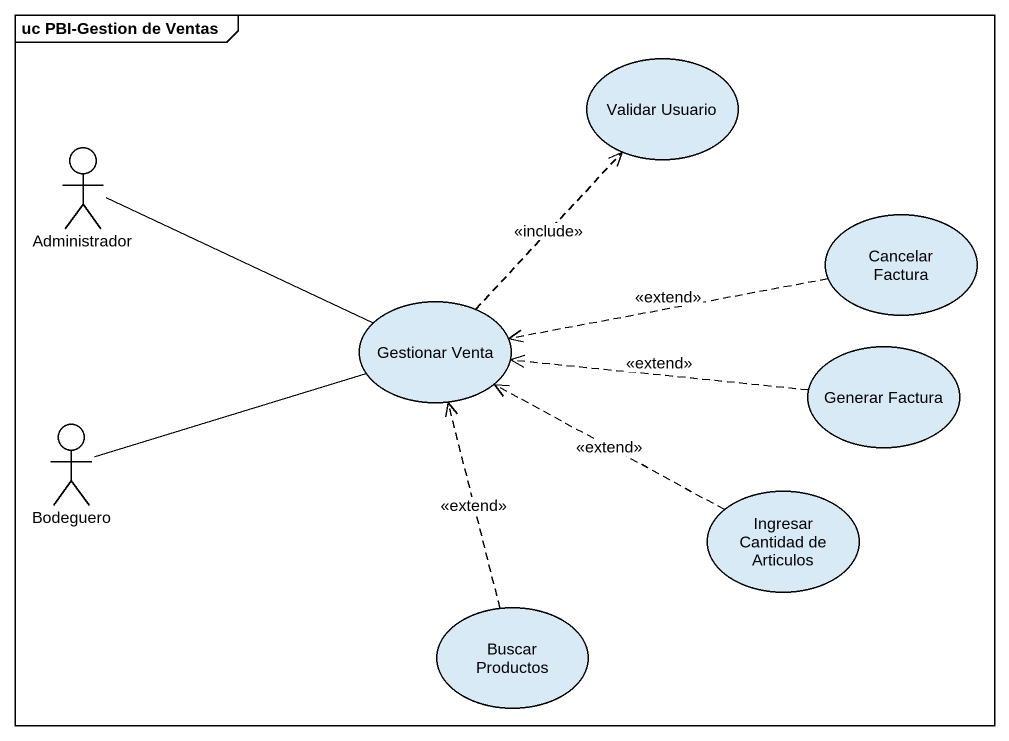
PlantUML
@startuml
mainframe uc PBI-Gestion de Ventas
usecase "Validar Usuario" as Validar_Usuario
actor Administrador
usecase "Cancelar Factura" as Cancelar_Factura
usecase "Gestionar Venta" as Gestionar_Venta
usecase "Generar Factura" as Generar_Factura
actor Bodeguero
usecase "Ingresar Cantidad de Articulos" as Ingresar_Cantidad_de
usecase "Buscar Productos" as Buscar_Productos
Administrador -right- Gestionar_Venta
Cancelar_Factura .left.> Gestionar_Venta : <<extend>>
Gestionar_Venta .up.> Validar_Usuario : <<include>>
Generar_Factura .left.> Gestionar_Venta : <<extend>>
Bodeguero -right- Gestionar_Venta
Ingresar_Cantidad_de .left.> Gestionar_Venta : <<extend>>
Buscar_Productos .up.> Gestionar_Venta : <<extend>>
@enduml
